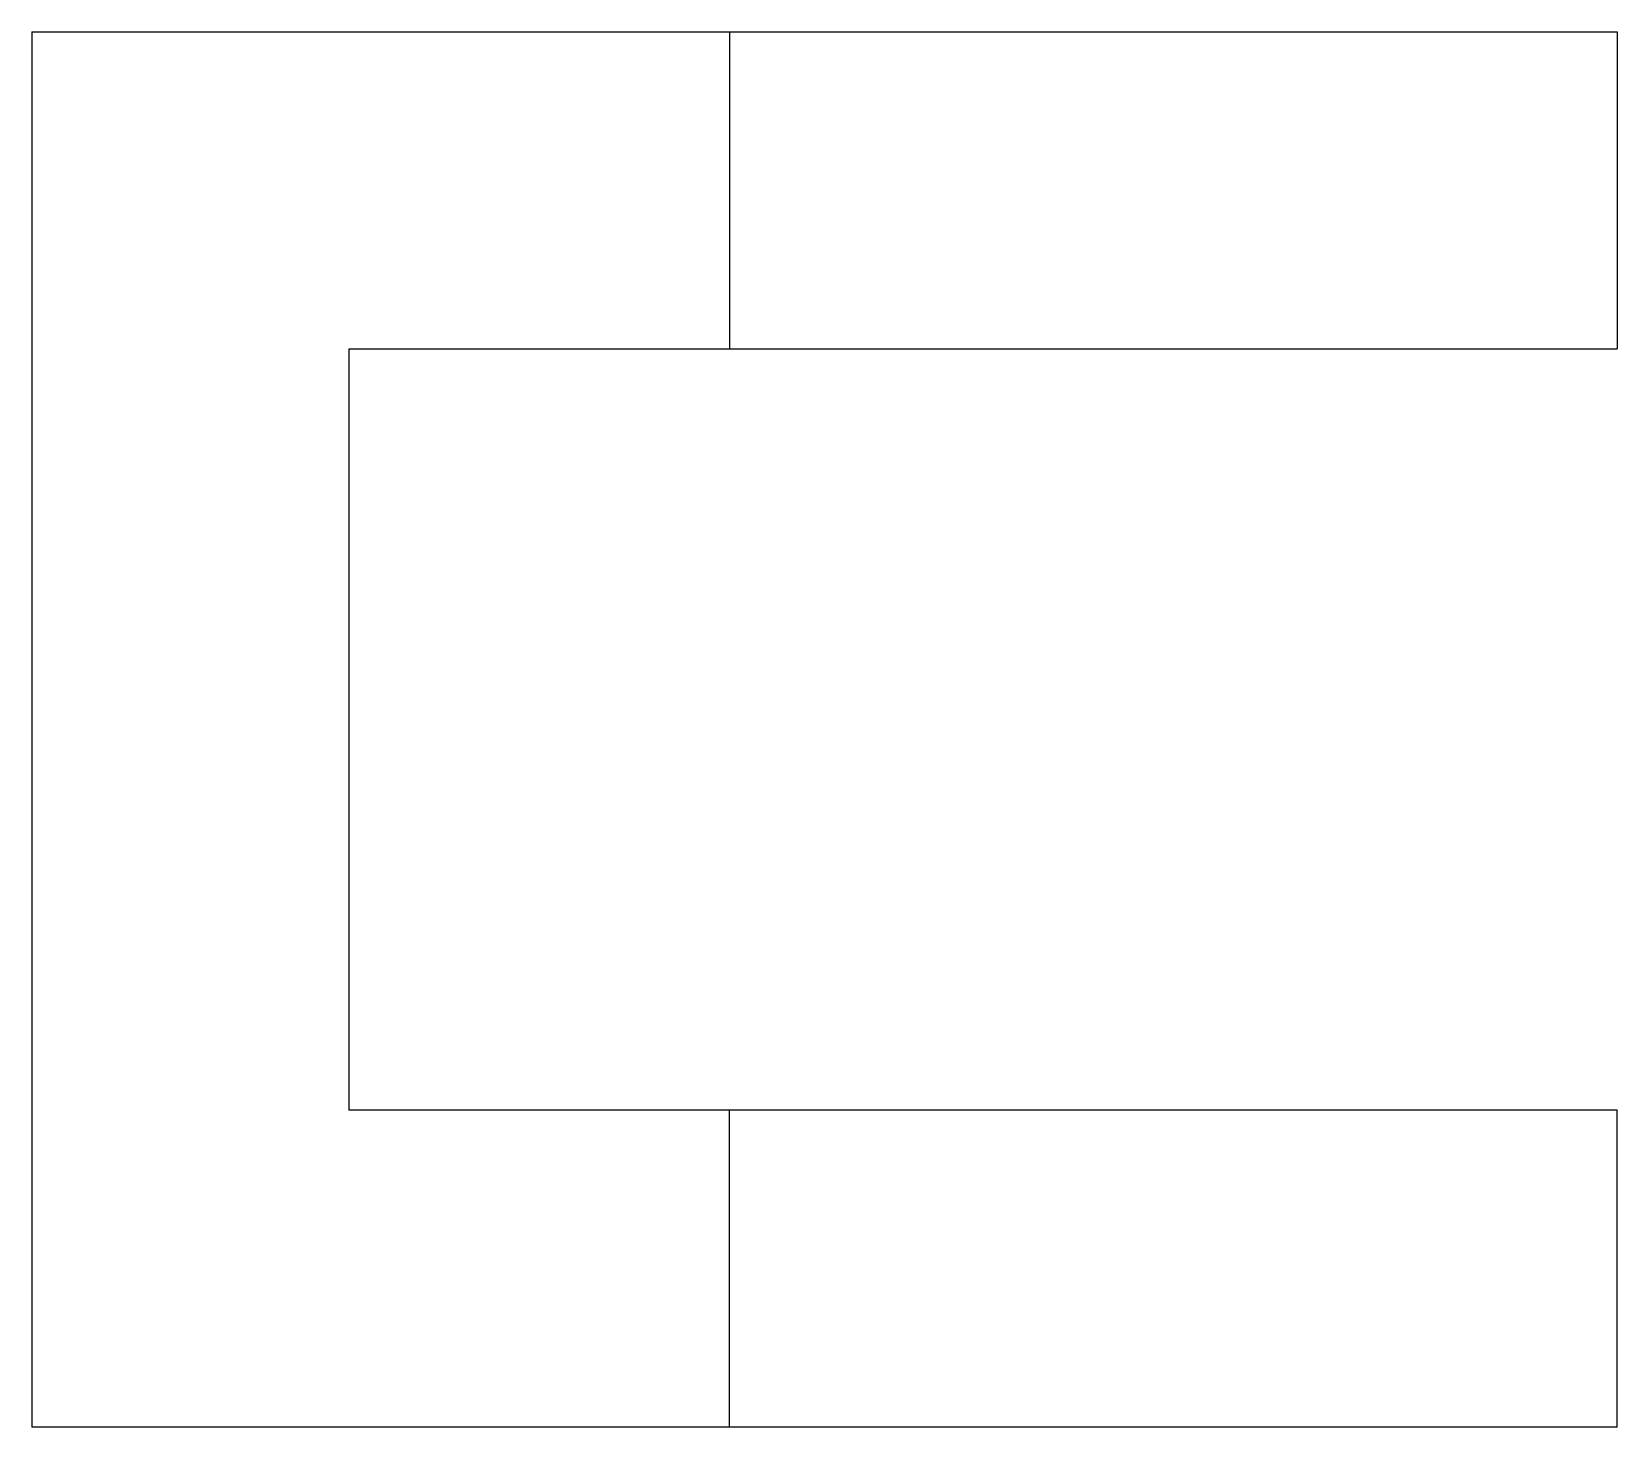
# Model space of a CAD drawing. Header units: metres. Extents: x -25 to 0, y -11 to 11.
import ezdxf

# ---------------------------------------------------------------- set-up
doc = ezdxf.new("R2010")
doc.units = ezdxf.units.M

msp = doc.modelspace()

# ---------------------------------------------------------------- linework, layer by layer
for points in [[(-25, 11), (-24.78, 11), (-24.56, 11), (-24.34, 11), (-24.12, 11), (-23.9, 11), (-23.68, 11), (-23.46, 11), (-23.24, 11), (-23.02, 11), (-22.8, 11), (-22.58, 11), (-22.36, 11), (-22.14, 11), (-21.92, 11), (-21.7, 11), (-21.48, 11), (-21.26, 11), (-21.04, 11), (-20.82, 11), (-20.6, 11), (-20.38, 11), (-20.16, 11), (-19.94, 11), (-19.72, 11), (-19.5, 11), (-19.28, 11), (-19.06, 11), (-18.84, 11), (-18.62, 11), (-18.4, 11), (-18.18, 11), (-17.96, 11), (-17.74, 11), (-17.52, 11), (-17.3, 11), (-17.08, 11), (-16.86, 11), (-16.64, 11), (-16.42, 11), (-16.2, 11), (-15.98, 11), (-15.76, 11), (-15.54, 11), (-15.32, 11), (-15.1, 11), (-14.88, 11), (-14.66, 11), (-14.44, 11), (-14.22, 11), (-14, 11)], [(-25, 11), (-25, 10.56), (-25, 10.12), (-25, 9.68), (-25, 9.24), (-25, 8.8), (-25, 8.36), (-25, 7.92), (-25, 7.48), (-25, 7.04), (-25, 6.6), (-25, 6.16), (-25, 5.72), (-25, 5.28), (-25, 4.84), (-25, 4.4), (-25, 3.96), (-25, 3.52), (-25, 3.08), (-25, 2.64), (-25, 2.2), (-25, 1.76), (-25, 1.32), (-25, 0.88), (-25, 0.44), (-25, 0), (-25, -0.44), (-25, -0.88), (-25, -1.32), (-25, -1.76), (-25, -2.2), (-25, -2.64), (-25, -3.08), (-25, -3.52), (-25, -3.96), (-25, -4.4), (-25, -4.84), (-25, -5.28), (-25, -5.72), (-25, -6.16), (-25, -6.6), (-25, -7.04), (-25, -7.48), (-25, -7.92), (-25, -8.36), (-25, -8.8), (-25, -9.24), (-25, -9.68), (-25, -10.12), (-25, -10.56), (-25, -11)], [(-14, 11), (-13.951, 11), (-13.902, 11), (-13.853, 11), (-13.762, 11), (-13.617, 11), (-13.472, 11), (-13.327, 11), (-13.107, 11), (-12.873, 11), (-12.64, 11), (-12.384, 11), (-12.074, 11), (-11.763, 11), (-11.453, 11), (-11.099, 11), (-10.727, 11), (-10.356, 11), (-9.978, 11), (-9.564, 11), (-9.149, 11), (-8.735, 11), (-8.308, 11), (-7.872, 11), (-7.436, 11), (-7, 11), (-6.564, 11), (-6.128, 11), (-5.692, 11), (-5.265, 11), (-4.851, 11), (-4.436, 11), (-4.022, 11), (-3.644, 11), (-3.273, 11), (-2.901, 11), (-2.547, 11), (-2.237, 11), (-1.926, 11), (-1.616, 11), (-1.36, 11), (-1.127, 11), (-0.893, 11), (-0.673, 11), (-0.528, 11), (-0.383, 11), (-0.238, 11), (-0.147, 11), (-0.098, 11), (-0.049, 11), (0, 11)], [(-14, 11), (-14, 10.9), (-14, 10.8), (-14, 10.7), (-14, 10.6), (-14, 10.5), (-14, 10.4), (-14, 10.3), (-14, 10.2), (-14, 10.1), (-14, 10), (-14, 9.9), (-14, 9.8), (-14, 9.7), (-14, 9.6), (-14, 9.5), (-14, 9.4), (-14, 9.3), (-14, 9.2), (-14, 9.1), (-14, 9), (-14, 8.9), (-14, 8.8), (-14, 8.7), (-14, 8.6), (-14, 8.5), (-14, 8.4), (-14, 8.3), (-14, 8.2), (-14, 8.1), (-14, 8), (-14, 7.9), (-14, 7.8), (-14, 7.7), (-14, 7.6), (-14, 7.5), (-14, 7.4), (-14, 7.3), (-14, 7.2), (-14, 7.1), (-14, 7), (-14, 6.9), (-14, 6.8), (-14, 6.7), (-14, 6.6), (-14, 6.5), (-14, 6.4), (-14, 6.3), (-14, 6.2), (-14, 6.1), (-14, 6)], [(0, 11), (0, 10.9), (0, 10.8), (0, 10.7), (0, 10.6), (0, 10.5), (0, 10.4), (0, 10.3), (0, 10.2), (0, 10.1), (0, 10), (0, 9.9), (0, 9.8), (0, 9.7), (0, 9.6), (0, 9.5), (0, 9.4), (0, 9.3), (0, 9.2), (0, 9.1), (0, 9), (0, 8.9), (0, 8.8), (0, 8.7), (0, 8.6), (0, 8.5), (0, 8.4), (0, 8.3), (0, 8.2), (0, 8.1), (0, 8), (0, 7.9), (0, 7.8), (0, 7.7), (0, 7.6), (0, 7.5), (0, 7.4), (0, 7.3), (0, 7.2), (0, 7.1), (0, 7), (0, 6.9), (0, 6.8), (0, 6.7), (0, 6.6), (0, 6.5), (0, 6.4), (0, 6.3), (0, 6.2), (0, 6.1), (0, 6)], [(-20, 6), (-19.88, 6), (-19.76, 6), (-19.64, 6), (-19.52, 6), (-19.4, 6), (-19.28, 6), (-19.16, 6), (-19.04, 6), (-18.92, 6), (-18.8, 6), (-18.68, 6), (-18.56, 6), (-18.44, 6), (-18.32, 6), (-18.2, 6), (-18.08, 6), (-17.96, 6), (-17.84, 6), (-17.72, 6), (-17.6, 6), (-17.48, 6), (-17.36, 6), (-17.24, 6), (-17.12, 6), (-17, 6), (-16.88, 6), (-16.76, 6), (-16.64, 6), (-16.52, 6), (-16.4, 6), (-16.28, 6), (-16.16, 6), (-16.04, 6), (-15.92, 6), (-15.8, 6), (-15.68, 6), (-15.56, 6), (-15.44, 6), (-15.32, 6), (-15.2, 6), (-15.08, 6), (-14.96, 6), (-14.84, 6), (-14.72, 6), (-14.6, 6), (-14.48, 6), (-14.36, 6), (-14.24, 6), (-14.12, 6), (-14, 6)], [(-20, 6), (-20, 5.76), (-20, 5.52), (-20, 5.28), (-20, 5.04), (-20, 4.8), (-20, 4.56), (-20, 4.32), (-20, 4.08), (-20, 3.84), (-20, 3.6), (-20, 3.36), (-20, 3.12), (-20, 2.88), (-20, 2.64), (-20, 2.4), (-20, 2.16), (-20, 1.92), (-20, 1.68), (-20, 1.44), (-20, 1.2), (-20, 0.96), (-20, 0.72), (-20, 0.48), (-20, 0.24), (-20, 0), (-20, -0.24), (-20, -0.48), (-20, -0.72), (-20, -0.96), (-20, -1.2), (-20, -1.44), (-20, -1.68), (-20, -1.92), (-20, -2.16), (-20, -2.4), (-20, -2.64), (-20, -2.88), (-20, -3.12), (-20, -3.36), (-20, -3.6), (-20, -3.84), (-20, -4.08), (-20, -4.32), (-20, -4.56), (-20, -4.8), (-20, -5.04), (-20, -5.28), (-20, -5.52), (-20, -5.76), (-20, -6)], [(-14, 6), (-13.951, 6), (-13.902, 6), (-13.853, 6), (-13.762, 6), (-13.617, 6), (-13.472, 6), (-13.327, 6), (-13.107, 6), (-12.873, 6), (-12.64, 6), (-12.384, 6), (-12.074, 6), (-11.763, 6), (-11.453, 6), (-11.099, 6), (-10.727, 6), (-10.356, 6), (-9.978, 6), (-9.564, 6), (-9.149, 6), (-8.735, 6), (-8.308, 6), (-7.872, 6), (-7.436, 6), (-7, 6), (-6.564, 6), (-6.128, 6), (-5.692, 6), (-5.265, 6), (-4.851, 6), (-4.436, 6), (-4.022, 6), (-3.644, 6), (-3.273, 6), (-2.901, 6), (-2.547, 6), (-2.237, 6), (-1.926, 6), (-1.616, 6), (-1.36, 6), (-1.127, 6), (-0.893, 6), (-0.673, 6), (-0.528, 6), (-0.383, 6), (-0.238, 6), (-0.147, 6), (-0.098, 6), (-0.049, 6), (0, 6)], [(-14, -6), (-14.12, -6), (-14.24, -6), (-14.36, -6), (-14.48, -6), (-14.6, -6), (-14.72, -6), (-14.84, -6), (-14.96, -6), (-15.08, -6), (-15.2, -6), (-15.32, -6), (-15.44, -6), (-15.56, -6), (-15.68, -6), (-15.8, -6), (-15.92, -6), (-16.04, -6), (-16.16, -6), (-16.28, -6), (-16.4, -6), (-16.52, -6), (-16.64, -6), (-16.76, -6), (-16.88, -6), (-17, -6), (-17.12, -6), (-17.24, -6), (-17.36, -6), (-17.48, -6), (-17.6, -6), (-17.72, -6), (-17.84, -6), (-17.96, -6), (-18.08, -6), (-18.2, -6), (-18.32, -6), (-18.44, -6), (-18.56, -6), (-18.68, -6), (-18.8, -6), (-18.92, -6), (-19.04, -6), (-19.16, -6), (-19.28, -6), (-19.4, -6), (-19.52, -6), (-19.64, -6), (-19.76, -6), (-19.88, -6), (-20, -6)], [(0, -6), (-0.049, -6), (-0.098, -6), (-0.147, -6), (-0.238, -6), (-0.383, -6), (-0.528, -6), (-0.673, -6), (-0.893, -6), (-1.127, -6), (-1.36, -6), (-1.616, -6), (-1.926, -6), (-2.237, -6), (-2.547, -6), (-2.901, -6), (-3.273, -6), (-3.644, -6), (-4.022, -6), (-4.436, -6), (-4.851, -6), (-5.265, -6), (-5.692, -6), (-6.128, -6), (-6.564, -6), (-7, -6), (-7.436, -6), (-7.872, -6), (-8.308, -6), (-8.735, -6), (-9.149, -6), (-9.564, -6), (-9.978, -6), (-10.356, -6), (-10.727, -6), (-11.099, -6), (-11.453, -6), (-11.763, -6), (-12.074, -6), (-12.384, -6), (-12.64, -6), (-12.873, -6), (-13.107, -6), (-13.327, -6), (-13.472, -6), (-13.617, -6), (-13.762, -6), (-13.853, -6), (-13.902, -6), (-13.951, -6), (-14, -6)], [(-14, -11), (-14, -10.9), (-14, -10.8), (-14, -10.7), (-14, -10.6), (-14, -10.5), (-14, -10.4), (-14, -10.3), (-14, -10.2), (-14, -10.1), (-14, -10), (-14, -9.9), (-14, -9.8), (-14, -9.7), (-14, -9.6), (-14, -9.5), (-14, -9.4), (-14, -9.3), (-14, -9.2), (-14, -9.1), (-14, -9), (-14, -8.9), (-14, -8.8), (-14, -8.7), (-14, -8.6), (-14, -8.5), (-14, -8.4), (-14, -8.3), (-14, -8.2), (-14, -8.1), (-14, -8), (-14, -7.9), (-14, -7.8), (-14, -7.7), (-14, -7.6), (-14, -7.5), (-14, -7.4), (-14, -7.3), (-14, -7.2), (-14, -7.1), (-14, -7), (-14, -6.9), (-14, -6.8), (-14, -6.7), (-14, -6.6), (-14, -6.5), (-14, -6.4), (-14, -6.3), (-14, -6.2), (-14, -6.1), (-14, -6)], [(0, -11), (0, -10.9), (0, -10.8), (0, -10.7), (0, -10.6), (0, -10.5), (0, -10.4), (0, -10.3), (0, -10.2), (0, -10.1), (0, -10), (0, -9.9), (0, -9.8), (0, -9.7), (0, -9.6), (0, -9.5), (0, -9.4), (0, -9.3), (0, -9.2), (0, -9.1), (0, -9), (0, -8.9), (0, -8.8), (0, -8.7), (0, -8.6), (0, -8.5), (0, -8.4), (0, -8.3), (0, -8.2), (0, -8.1), (0, -8), (0, -7.9), (0, -7.8), (0, -7.7), (0, -7.6), (0, -7.5), (0, -7.4), (0, -7.3), (0, -7.2), (0, -7.1), (0, -7), (0, -6.9), (0, -6.8), (0, -6.7), (0, -6.6), (0, -6.5), (0, -6.4), (0, -6.3), (0, -6.2), (0, -6.1), (0, -6)], [(-14, -11), (-14.22, -11), (-14.44, -11), (-14.66, -11), (-14.88, -11), (-15.1, -11), (-15.32, -11), (-15.54, -11), (-15.76, -11), (-15.98, -11), (-16.2, -11), (-16.42, -11), (-16.64, -11), (-16.86, -11), (-17.08, -11), (-17.3, -11), (-17.52, -11), (-17.74, -11), (-17.96, -11), (-18.18, -11), (-18.4, -11), (-18.62, -11), (-18.84, -11), (-19.06, -11), (-19.28, -11), (-19.5, -11), (-19.72, -11), (-19.94, -11), (-20.16, -11), (-20.38, -11), (-20.6, -11), (-20.82, -11), (-21.04, -11), (-21.26, -11), (-21.48, -11), (-21.7, -11), (-21.92, -11), (-22.14, -11), (-22.36, -11), (-22.58, -11), (-22.8, -11), (-23.02, -11), (-23.24, -11), (-23.46, -11), (-23.68, -11), (-23.9, -11), (-24.12, -11), (-24.34, -11), (-24.56, -11), (-24.78, -11), (-25, -11)], [(0, -11), (-0.049, -11), (-0.098, -11), (-0.147, -11), (-0.238, -11), (-0.383, -11), (-0.528, -11), (-0.673, -11), (-0.893, -11), (-1.127, -11), (-1.36, -11), (-1.616, -11), (-1.926, -11), (-2.237, -11), (-2.547, -11), (-2.901, -11), (-3.273, -11), (-3.644, -11), (-4.022, -11), (-4.436, -11), (-4.851, -11), (-5.265, -11), (-5.692, -11), (-6.128, -11), (-6.564, -11), (-7, -11), (-7.436, -11), (-7.872, -11), (-8.308, -11), (-8.735, -11), (-9.149, -11), (-9.564, -11), (-9.978, -11), (-10.356, -11), (-10.727, -11), (-11.099, -11), (-11.453, -11), (-11.763, -11), (-12.074, -11), (-12.384, -11), (-12.64, -11), (-12.873, -11), (-13.107, -11), (-13.327, -11), (-13.472, -11), (-13.617, -11), (-13.762, -11), (-13.853, -11), (-13.902, -11), (-13.951, -11), (-14, -11)]]:
    msp.add_lwpolyline(points)

doc.saveas('drawing.dxf')
